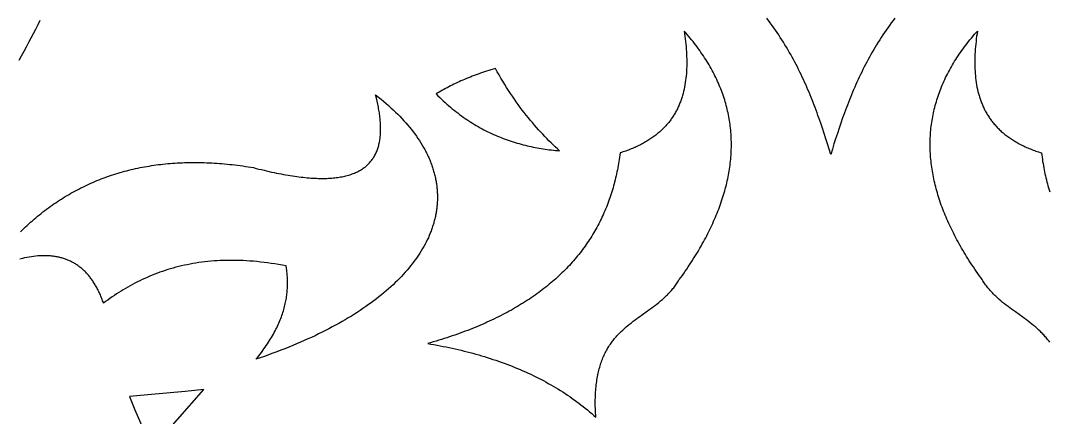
# Model space of a CAD drawing. Extents: x -4113 to -3113, y 1469 to 2469.
# Drawn here: x -3588.5 to -3433.4, y 2038.4 to 2098.2 of the extents above; entities that cross this region are included whole.
import ezdxf

# ---------------------------------------------------------------- set-up
doc = ezdxf.new("R2010")
doc.units = 0
doc.layers.add('PLAN_1', color=18, linetype='CONTINUOUS')

msp = doc.modelspace()

# ---------------------------------------------------------------- linework, layer by layer
at = {"layer": 'PLAN_1'}
for points in [[(-3585.57, 2098.25), (-3585.89, 2097.59), (-3586.23, 2096.92), (-3586.57, 2096.26), (-3586.91, 2095.59), (-3587.27, 2094.91), (-3587.63, 2094.24), (-3588, 2093.56), (-3588.37, 2092.88), (-3588.75, 2092.2)], [(-3456.71, 2098.6), (-3456.99, 2098.24), (-3457.25, 2097.88), (-3457.52, 2097.52), (-3457.78, 2097.16), (-3458.03, 2096.79), (-3458.28, 2096.43), (-3458.52, 2096.07), (-3458.76, 2095.7), (-3459, 2095.33), (-3459.23, 2094.97), (-3459.46, 2094.6), (-3459.68, 2094.23), (-3459.9, 2093.86), (-3460.12, 2093.49), (-3460.33, 2093.11), (-3460.54, 2092.74), (-3460.74, 2092.37), (-3460.94, 2091.99), (-3461.14, 2091.61), (-3461.33, 2091.24), (-3461.52, 2090.86), (-3461.71, 2090.48), (-3461.89, 2090.1), (-3462.07, 2089.72), (-3462.25, 2089.34), (-3462.42, 2088.96), (-3462.6, 2088.58), (-3462.76, 2088.19), (-3462.93, 2087.81), (-3463.09, 2087.43), (-3463.25, 2087.04), (-3463.41, 2086.66), (-3463.56, 2086.27), (-3463.72, 2085.88), (-3463.87, 2085.5), (-3464.01, 2085.11), (-3464.16, 2084.72), (-3464.3, 2084.33), (-3464.44, 2083.94), (-3464.58, 2083.55), (-3464.86, 2082.77), (-3465.12, 2081.99), (-3465.38, 2081.21), (-3465.64, 2080.42), (-3465.89, 2079.63), (-3466.13, 2078.84), (-3466.37, 2078.06), (-3466.61, 2078.84), (-3466.86, 2079.63), (-3467.11, 2080.42), (-3467.36, 2081.21), (-3467.62, 2081.99), (-3467.89, 2082.77), (-3468.16, 2083.55), (-3468.3, 2083.94), (-3468.44, 2084.33), (-3468.58, 2084.72), (-3468.73, 2085.11), (-3468.88, 2085.5), (-3469.03, 2085.88), (-3469.18, 2086.27), (-3469.33, 2086.66), (-3469.49, 2087.04), (-3469.65, 2087.43), (-3469.81, 2087.81), (-3469.98, 2088.19), (-3470.15, 2088.58), (-3470.32, 2088.96), (-3470.49, 2089.34), (-3470.67, 2089.72), (-3470.85, 2090.1), (-3471.03, 2090.48), (-3471.22, 2090.86), (-3471.41, 2091.24), (-3471.6, 2091.61), (-3471.8, 2091.99), (-3472, 2092.37), (-3472.2, 2092.74), (-3472.41, 2093.11), (-3472.62, 2093.49), (-3472.84, 2093.86), (-3473.06, 2094.23), (-3473.28, 2094.6), (-3473.51, 2094.97), (-3473.74, 2095.33), (-3473.98, 2095.7), (-3474.22, 2096.07), (-3474.46, 2096.43), (-3474.71, 2096.79), (-3474.97, 2097.16), (-3475.22, 2097.52), (-3475.49, 2097.88), (-3475.76, 2098.24), (-3476.03, 2098.6)], [(-3433.36, 2049.71), (-3433.47, 2049.86), (-3433.58, 2050), (-3433.69, 2050.15), (-3433.81, 2050.29), (-3433.92, 2050.42), (-3434.04, 2050.56), (-3434.15, 2050.69), (-3434.27, 2050.82), (-3434.4, 2050.95), (-3434.52, 2051.07), (-3434.64, 2051.2), (-3434.76, 2051.32), (-3435.02, 2051.56), (-3435.27, 2051.79), (-3435.53, 2052.02), (-3435.8, 2052.24), (-3436.06, 2052.46), (-3436.33, 2052.67), (-3436.61, 2052.88), (-3436.88, 2053.09), (-3437.16, 2053.29), (-3437.43, 2053.5), (-3437.99, 2053.89), (-3438.55, 2054.29), (-3439.11, 2054.69), (-3439.38, 2054.9), (-3439.66, 2055.1), (-3439.93, 2055.31), (-3440.2, 2055.52), (-3440.47, 2055.74), (-3440.73, 2055.96), (-3441, 2056.18), (-3441.25, 2056.41), (-3441.51, 2056.65), (-3441.63, 2056.77), (-3441.76, 2056.89), (-3441.88, 2057.02), (-3442, 2057.15), (-3442.12, 2057.27), (-3442.24, 2057.41), (-3442.36, 2057.54), (-3442.47, 2057.67), (-3442.59, 2057.81), (-3442.7, 2057.95), (-3442.81, 2058.09), (-3442.92, 2058.24), (-3443.03, 2058.38), (-3443.14, 2058.53), (-3443.24, 2058.68), (-3443.35, 2058.84), (-3443.45, 2059), (-3443.55, 2059.16), (-3443.78, 2059.48), (-3444, 2059.8), (-3444.23, 2060.11), (-3444.45, 2060.43), (-3444.66, 2060.75), (-3444.88, 2061.07), (-3445.09, 2061.39), (-3445.3, 2061.7), (-3445.5, 2062.02), (-3445.7, 2062.34), (-3445.9, 2062.65), (-3446.09, 2062.97), (-3446.28, 2063.28), (-3446.47, 2063.6), (-3446.65, 2063.91), (-3446.83, 2064.23), (-3447.01, 2064.54), (-3447.18, 2064.85), (-3447.35, 2065.17), (-3447.52, 2065.48), (-3447.68, 2065.79), (-3447.84, 2066.1), (-3448, 2066.41), (-3448.15, 2066.72), (-3448.3, 2067.03), (-3448.44, 2067.34), (-3448.59, 2067.65), (-3448.73, 2067.96), (-3448.86, 2068.27), (-3448.99, 2068.58), (-3449.12, 2068.88), (-3449.25, 2069.19), (-3449.37, 2069.5), (-3449.49, 2069.8), (-3449.6, 2070.11), (-3449.71, 2070.42), (-3449.82, 2070.72), (-3449.92, 2071.03), (-3450.02, 2071.33), (-3450.12, 2071.63), (-3450.22, 2071.94), (-3450.31, 2072.24), (-3450.39, 2072.54), (-3450.48, 2072.85), (-3450.55, 2073.15), (-3450.63, 2073.45), (-3450.7, 2073.75), (-3450.77, 2074.05), (-3450.84, 2074.35), (-3450.9, 2074.65), (-3450.96, 2074.95), (-3451.01, 2075.25), (-3451.06, 2075.55), (-3451.11, 2075.84), (-3451.15, 2076.14), (-3451.19, 2076.44), (-3451.23, 2076.74), (-3451.26, 2077.03), (-3451.29, 2077.33), (-3451.32, 2077.62), (-3451.34, 2077.92), (-3451.36, 2078.21), (-3451.37, 2078.51), (-3451.39, 2078.8), (-3451.39, 2079.09), (-3451.4, 2079.39), (-3451.4, 2079.68), (-3451.39, 2079.97), (-3451.39, 2080.26), (-3451.38, 2080.55), (-3451.36, 2080.84), (-3451.34, 2081.13), (-3451.32, 2081.42), (-3451.3, 2081.71), (-3451.27, 2082), (-3451.23, 2082.29), (-3451.2, 2082.58), (-3451.16, 2082.86), (-3451.11, 2083.15), (-3451.06, 2083.44), (-3451.01, 2083.72), (-3450.96, 2084.01), (-3450.9, 2084.3), (-3450.84, 2084.58), (-3450.77, 2084.86), (-3450.7, 2085.15), (-3450.62, 2085.43), (-3450.55, 2085.71), (-3450.46, 2086), (-3450.38, 2086.28), (-3450.29, 2086.56), (-3450.2, 2086.84), (-3450.1, 2087.12), (-3450, 2087.4), (-3449.89, 2087.68), (-3449.79, 2087.96), (-3449.67, 2088.24), (-3449.56, 2088.52), (-3449.44, 2088.8), (-3449.32, 2089.07), (-3449.19, 2089.35), (-3449.06, 2089.63), (-3448.92, 2089.9), (-3448.78, 2090.18), (-3448.64, 2090.45), (-3448.49, 2090.73), (-3448.34, 2091), (-3448.19, 2091.28), (-3448.03, 2091.55), (-3447.87, 2091.82), (-3447.7, 2092.1), (-3447.53, 2092.37), (-3447.36, 2092.64), (-3447.18, 2092.91), (-3447, 2093.18), (-3446.81, 2093.45), (-3446.62, 2093.72), (-3446.43, 2093.99), (-3446.23, 2094.26), (-3446.03, 2094.53), (-3445.82, 2094.79), (-3445.61, 2095.06), (-3445.4, 2095.33), (-3445.18, 2095.59), (-3444.96, 2095.86), (-3444.74, 2096.13), (-3444.51, 2096.39), (-3444.27, 2096.65), (-3444.33, 2096.26), (-3444.39, 2095.87), (-3444.44, 2095.47), (-3444.48, 2095.09), (-3444.52, 2094.7), (-3444.56, 2094.31), (-3444.59, 2093.93), (-3444.62, 2093.55), (-3444.64, 2093.18), (-3444.65, 2092.8), (-3444.66, 2092.43), (-3444.67, 2092.07), (-3444.67, 2091.7), (-3444.66, 2091.34), (-3444.65, 2090.98), (-3444.63, 2090.62), (-3444.61, 2090.27), (-3444.58, 2089.92), (-3444.54, 2089.57), (-3444.5, 2089.23), (-3444.45, 2088.89), (-3444.4, 2088.55), (-3444.34, 2088.22), (-3444.27, 2087.89), (-3444.19, 2087.56), (-3444.11, 2087.24), (-3444.02, 2086.92), (-3443.97, 2086.76), (-3443.92, 2086.61), (-3443.87, 2086.45), (-3443.82, 2086.3), (-3443.76, 2086.14), (-3443.7, 2085.99), (-3443.65, 2085.84), (-3443.58, 2085.69), (-3443.52, 2085.53), (-3443.46, 2085.39), (-3443.39, 2085.24), (-3443.32, 2085.09), (-3443.25, 2084.94), (-3443.18, 2084.8), (-3443.1, 2084.66), (-3443.03, 2084.51), (-3442.95, 2084.37), (-3442.87, 2084.23), (-3442.78, 2084.09), (-3442.7, 2083.95), (-3442.61, 2083.81), (-3442.52, 2083.68), (-3442.43, 2083.54), (-3442.34, 2083.41), (-3442.24, 2083.27), (-3442.15, 2083.14), (-3442.05, 2083.01), (-3441.94, 2082.88), (-3441.84, 2082.75), (-3441.73, 2082.63), (-3441.62, 2082.5), (-3441.51, 2082.37), (-3441.4, 2082.25), (-3441.28, 2082.13), (-3441.17, 2082.01), (-3441.04, 2081.89), (-3440.92, 2081.77), (-3440.8, 2081.65), (-3440.67, 2081.53), (-3440.54, 2081.42), (-3440.41, 2081.3), (-3440.27, 2081.19), (-3440.14, 2081.08), (-3440, 2080.97), (-3439.86, 2080.86), (-3439.71, 2080.75), (-3439.56, 2080.64), (-3439.41, 2080.54), (-3439.26, 2080.43), (-3439.11, 2080.33), (-3438.95, 2080.23), (-3438.79, 2080.13), (-3438.63, 2080.03), (-3438.47, 2079.93), (-3438.3, 2079.84), (-3438.13, 2079.74), (-3437.96, 2079.65), (-3437.78, 2079.56), (-3437.6, 2079.47), (-3437.42, 2079.38), (-3437.24, 2079.29), (-3437.06, 2079.2), (-3436.87, 2079.12), (-3436.68, 2079.03), (-3436.48, 2078.95), (-3436.29, 2078.87), (-3436.09, 2078.79), (-3435.88, 2078.71), (-3435.68, 2078.64), (-3435.47, 2078.56), (-3435.26, 2078.49), (-3435.05, 2078.42), (-3434.83, 2078.35), (-3434.61, 2078.28), (-3434.57, 2077.95), (-3434.53, 2077.63), (-3434.48, 2077.31), (-3434.44, 2076.99), (-3434.38, 2076.68), (-3434.33, 2076.36), (-3434.27, 2076.05), (-3434.21, 2075.74), (-3434.15, 2075.43), (-3434.09, 2075.12), (-3434.02, 2074.81), (-3433.95, 2074.5), (-3433.87, 2074.2), (-3433.8, 2073.89), (-3433.72, 2073.59), (-3433.64, 2073.29), (-3433.55, 2072.99), (-3433.47, 2072.69), (-3433.38, 2072.4)], [(-3588.5, 2066.38), (-3588.24, 2066.63), (-3587.99, 2066.87), (-3587.73, 2067.11), (-3587.48, 2067.35), (-3587.22, 2067.59), (-3586.96, 2067.82), (-3586.7, 2068.05), (-3586.43, 2068.28), (-3586.17, 2068.5), (-3585.9, 2068.72), (-3585.64, 2068.94), (-3585.37, 2069.16), (-3585.1, 2069.37), (-3584.83, 2069.58), (-3584.55, 2069.78), (-3584.28, 2069.99), (-3584, 2070.19), (-3583.73, 2070.38), (-3583.45, 2070.58), (-3583.17, 2070.77), (-3582.89, 2070.96), (-3582.61, 2071.14), (-3582.32, 2071.32), (-3582.04, 2071.5), (-3581.75, 2071.68), (-3581.46, 2071.85), (-3581.17, 2072.02), (-3580.88, 2072.19), (-3580.59, 2072.36), (-3580.29, 2072.52), (-3580, 2072.68), (-3579.7, 2072.83), (-3579.4, 2072.99), (-3579.1, 2073.13), (-3578.8, 2073.28), (-3578.5, 2073.43), (-3578.19, 2073.57), (-3577.89, 2073.7), (-3577.58, 2073.84), (-3577.27, 2073.97), (-3576.96, 2074.1), (-3576.65, 2074.23), (-3576.34, 2074.35), (-3576.03, 2074.47), (-3575.71, 2074.59), (-3575.39, 2074.7), (-3575.07, 2074.81), (-3574.75, 2074.92), (-3574.43, 2075.02), (-3574.11, 2075.13), (-3573.79, 2075.23), (-3573.46, 2075.32), (-3573.13, 2075.42), (-3572.81, 2075.51), (-3572.48, 2075.59), (-3572.15, 2075.68), (-3571.81, 2075.76), (-3571.48, 2075.84), (-3571.14, 2075.91), (-3570.81, 2075.99), (-3570.47, 2076.06), (-3570.13, 2076.12), (-3569.79, 2076.19), (-3569.44, 2076.25), (-3569.1, 2076.3), (-3568.76, 2076.36), (-3568.41, 2076.41), (-3568.06, 2076.46), (-3567.71, 2076.51), (-3567.36, 2076.55), (-3567.01, 2076.59), (-3566.65, 2076.63), (-3566.3, 2076.66), (-3565.94, 2076.69), (-3565.58, 2076.72), (-3565.22, 2076.75), (-3564.86, 2076.77), (-3564.5, 2076.79), (-3564.14, 2076.8), (-3563.77, 2076.82), (-3563.4, 2076.83), (-3563.04, 2076.83), (-3562.67, 2076.84), (-3562.29, 2076.84), (-3561.92, 2076.84), (-3561.55, 2076.83), (-3561.17, 2076.83), (-3560.8, 2076.82), (-3560.42, 2076.8), (-3560.04, 2076.79), (-3559.66, 2076.77), (-3559.28, 2076.75), (-3558.89, 2076.72), (-3558.51, 2076.69), (-3558.12, 2076.66), (-3557.73, 2076.63), (-3557.34, 2076.59), (-3556.95, 2076.55), (-3556.56, 2076.51), (-3556.16, 2076.46), (-3555.77, 2076.41), (-3555.37, 2076.36), (-3554.97, 2076.31), (-3554.58, 2076.25), (-3554.17, 2076.19), (-3553.77, 2076.13), (-3553.37, 2076.06), (-3552.96, 2075.95), (-3552.56, 2075.85), (-3552.17, 2075.76), (-3551.78, 2075.66), (-3551.4, 2075.57), (-3551.02, 2075.48), (-3550.64, 2075.4), (-3550.27, 2075.32), (-3549.91, 2075.24), (-3549.55, 2075.17), (-3549.19, 2075.1), (-3548.84, 2075.03), (-3548.5, 2074.97), (-3548.16, 2074.91), (-3547.82, 2074.86), (-3547.49, 2074.81), (-3547.16, 2074.76), (-3546.84, 2074.71), (-3546.52, 2074.67), (-3546.21, 2074.63), (-3545.9, 2074.6), (-3545.6, 2074.57), (-3545.3, 2074.54), (-3545, 2074.51), (-3544.71, 2074.49), (-3544.43, 2074.47), (-3544.15, 2074.46), (-3543.87, 2074.45), (-3543.6, 2074.44), (-3543.33, 2074.43), (-3543.07, 2074.43), (-3542.81, 2074.43), (-3542.55, 2074.43), (-3542.3, 2074.44), (-3542.06, 2074.45), (-3541.81, 2074.47), (-3541.58, 2074.48), (-3541.34, 2074.5), (-3541.11, 2074.53), (-3540.89, 2074.55), (-3540.67, 2074.58), (-3540.45, 2074.61), (-3540.24, 2074.65), (-3540.03, 2074.69), (-3539.82, 2074.73), (-3539.62, 2074.77), (-3539.43, 2074.82), (-3539.24, 2074.87), (-3539.05, 2074.92), (-3538.86, 2074.98), (-3538.68, 2075.04), (-3538.51, 2075.1), (-3538.33, 2075.16), (-3538.16, 2075.23), (-3538, 2075.3), (-3537.84, 2075.37), (-3537.68, 2075.45), (-3537.53, 2075.53), (-3537.38, 2075.61), (-3537.23, 2075.69), (-3537.09, 2075.78), (-3536.95, 2075.87), (-3536.82, 2075.96), (-3536.69, 2076.06), (-3536.56, 2076.15), (-3536.43, 2076.25), (-3536.31, 2076.36), (-3536.2, 2076.46), (-3536.08, 2076.57), (-3535.97, 2076.68), (-3535.87, 2076.8), (-3535.77, 2076.91), (-3535.67, 2077.03), (-3535.57, 2077.15), (-3535.48, 2077.28), (-3535.39, 2077.4), (-3535.31, 2077.53), (-3535.22, 2077.66), (-3535.15, 2077.79), (-3535.07, 2077.93), (-3535, 2078.07), (-3534.93, 2078.21), (-3534.86, 2078.35), (-3534.8, 2078.5), (-3534.74, 2078.65), (-3534.69, 2078.8), (-3534.63, 2078.95), (-3534.59, 2079.1), (-3534.54, 2079.26), (-3534.5, 2079.42), (-3534.46, 2079.58), (-3534.42, 2079.75), (-3534.39, 2079.91), (-3534.35, 2080.08), (-3534.33, 2080.25), (-3534.3, 2080.43), (-3534.28, 2080.6), (-3534.26, 2080.78), (-3534.24, 2080.96), (-3534.23, 2081.14), (-3534.22, 2081.32), (-3534.21, 2081.51), (-3534.21, 2081.7), (-3534.21, 2081.89), (-3534.21, 2082.08), (-3534.21, 2082.27), (-3534.22, 2082.47), (-3534.23, 2082.67), (-3534.24, 2082.87), (-3534.26, 2083.07), (-3534.27, 2083.27), (-3534.29, 2083.48), (-3534.32, 2083.69), (-3534.34, 2083.9), (-3534.37, 2084.11), (-3534.4, 2084.32), (-3534.43, 2084.54), (-3534.47, 2084.75), (-3534.51, 2084.97), (-3534.55, 2085.19), (-3534.59, 2085.42), (-3534.63, 2085.64), (-3534.73, 2086.1), (-3534.84, 2086.56), (-3534.96, 2087.02), (-3534.55, 2086.71), (-3534.15, 2086.39), (-3533.77, 2086.07), (-3533.39, 2085.75), (-3533.02, 2085.43), (-3532.66, 2085.1), (-3532.31, 2084.78), (-3531.97, 2084.45), (-3531.64, 2084.13), (-3531.31, 2083.8), (-3531, 2083.47), (-3530.7, 2083.14), (-3530.4, 2082.81), (-3530.11, 2082.48), (-3529.84, 2082.15), (-3529.57, 2081.81), (-3529.31, 2081.48), (-3529.06, 2081.15), (-3528.82, 2080.81), (-3528.58, 2080.47), (-3528.36, 2080.14), (-3528.15, 2079.8), (-3527.94, 2079.46), (-3527.75, 2079.12), (-3527.65, 2078.95), (-3527.56, 2078.78), (-3527.47, 2078.61), (-3527.38, 2078.44), (-3527.29, 2078.27), (-3527.21, 2078.1), (-3527.13, 2077.93), (-3527.05, 2077.76), (-3526.97, 2077.59), (-3526.9, 2077.42), (-3526.82, 2077.25), (-3526.75, 2077.08), (-3526.68, 2076.91), (-3526.62, 2076.74), (-3526.55, 2076.57), (-3526.49, 2076.4), (-3526.43, 2076.23), (-3526.38, 2076.06), (-3526.32, 2075.89), (-3526.27, 2075.71), (-3526.22, 2075.54), (-3526.17, 2075.37), (-3526.12, 2075.2), (-3526.08, 2075.03), (-3526.04, 2074.86), (-3526, 2074.69), (-3525.96, 2074.51), (-3525.92, 2074.34), (-3525.89, 2074.17), (-3525.86, 2074), (-3525.83, 2073.83), (-3525.8, 2073.66), (-3525.78, 2073.49), (-3525.76, 2073.31), (-3525.74, 2073.14), (-3525.72, 2072.97), (-3525.7, 2072.8), (-3525.69, 2072.63), (-3525.68, 2072.46), (-3525.67, 2072.28), (-3525.66, 2072.11), (-3525.65, 2071.94), (-3525.65, 2071.77), (-3525.65, 2071.6), (-3525.65, 2071.43), (-3525.65, 2071.26), (-3525.66, 2071.09), (-3525.67, 2070.91), (-3525.68, 2070.74), (-3525.69, 2070.57), (-3525.7, 2070.4), (-3525.72, 2070.23), (-3525.74, 2070.06), (-3525.76, 2069.89), (-3525.78, 2069.72), (-3525.8, 2069.55), (-3525.83, 2069.38), (-3525.86, 2069.21), (-3525.89, 2069.04), (-3525.92, 2068.87), (-3525.96, 2068.7), (-3526, 2068.53), (-3526.04, 2068.36), (-3526.08, 2068.19), (-3526.12, 2068.02), (-3526.17, 2067.85), (-3526.21, 2067.68), (-3526.26, 2067.51), (-3526.32, 2067.34), (-3526.37, 2067.17), (-3526.43, 2067), (-3526.48, 2066.84), (-3526.54, 2066.67), (-3526.61, 2066.5), (-3526.67, 2066.33), (-3526.74, 2066.16), (-3526.88, 2065.83), (-3527.02, 2065.49), (-3527.18, 2065.16), (-3527.34, 2064.83), (-3527.52, 2064.5), (-3527.7, 2064.17), (-3527.89, 2063.84), (-3528.08, 2063.51), (-3528.29, 2063.18), (-3528.5, 2062.85), (-3528.72, 2062.53), (-3528.95, 2062.2), (-3529.19, 2061.88), (-3529.44, 2061.55), (-3529.69, 2061.23), (-3529.95, 2060.91), (-3530.22, 2060.59), (-3530.5, 2060.27), (-3530.79, 2059.96), (-3531.08, 2059.64), (-3531.38, 2059.33), (-3531.69, 2059.02), (-3532.01, 2058.71), (-3532.34, 2058.4), (-3532.67, 2058.09), (-3533.01, 2057.78), (-3533.36, 2057.48), (-3533.72, 2057.17), (-3534.09, 2056.87), (-3534.46, 2056.57), (-3534.84, 2056.27), (-3535.23, 2055.98), (-3535.63, 2055.68), (-3536.03, 2055.39), (-3536.45, 2055.1), (-3536.87, 2054.81), (-3537.29, 2054.52), (-3537.73, 2054.23), (-3538.17, 2053.95), (-3538.62, 2053.67), (-3539.08, 2053.39), (-3539.55, 2053.11), (-3540.02, 2052.84), (-3540.51, 2052.56), (-3540.99, 2052.29), (-3541.49, 2052.02), (-3542, 2051.76), (-3542.51, 2051.49), (-3543.03, 2051.23), (-3543.56, 2050.97), (-3544.09, 2050.71), (-3544.63, 2050.46), (-3545.18, 2050.21), (-3545.74, 2049.96), (-3546.3, 2049.71), (-3546.88, 2049.46), (-3547.46, 2049.22), (-3548.04, 2048.98), (-3548.64, 2048.74), (-3549.24, 2048.51), (-3549.85, 2048.27), (-3550.46, 2048.05), (-3551.09, 2047.82), (-3551.72, 2047.59), (-3552.36, 2047.37), (-3553, 2047.16), (-3552.79, 2047.42), (-3552.58, 2047.68), (-3552.37, 2047.94), (-3552.17, 2048.19), (-3551.98, 2048.45), (-3551.79, 2048.71), (-3551.61, 2048.96), (-3551.44, 2049.21), (-3551.27, 2049.46), (-3551.1, 2049.71), (-3550.94, 2049.96), (-3550.79, 2050.21), (-3550.64, 2050.45), (-3550.5, 2050.7), (-3550.36, 2050.94), (-3550.23, 2051.19), (-3550.1, 2051.43), (-3549.98, 2051.67), (-3549.86, 2051.9), (-3549.75, 2052.14), (-3549.64, 2052.38), (-3549.54, 2052.61), (-3549.44, 2052.84), (-3549.34, 2053.08), (-3549.25, 2053.31), (-3549.17, 2053.53), (-3549.09, 2053.76), (-3549.01, 2053.99), (-3548.94, 2054.21), (-3548.87, 2054.44), (-3548.8, 2054.66), (-3548.74, 2054.88), (-3548.69, 2055.1), (-3548.63, 2055.32), (-3548.58, 2055.54), (-3548.54, 2055.75), (-3548.49, 2055.97), (-3548.46, 2056.18), (-3548.42, 2056.39), (-3548.39, 2056.6), (-3548.36, 2056.81), (-3548.33, 2057.02), (-3548.31, 2057.22), (-3548.29, 2057.43), (-3548.28, 2057.63), (-3548.26, 2057.83), (-3548.25, 2058.03), (-3548.25, 2058.23), (-3548.24, 2058.43), (-3548.24, 2058.63), (-3548.24, 2058.82), (-3548.24, 2059.02), (-3548.25, 2059.21), (-3548.25, 2059.4), (-3548.26, 2059.59), (-3548.28, 2059.78), (-3548.29, 2059.97), (-3548.31, 2060.15), (-3548.33, 2060.34), (-3548.35, 2060.52), (-3548.39, 2060.88), (-3548.45, 2061.24), (-3549.01, 2061.34), (-3549.58, 2061.44), (-3550.14, 2061.53), (-3550.69, 2061.62), (-3551.24, 2061.69), (-3551.78, 2061.76), (-3552.31, 2061.82), (-3552.85, 2061.88), (-3553.37, 2061.93), (-3553.9, 2061.97), (-3554.41, 2062), (-3554.93, 2062.03), (-3555.43, 2062.05), (-3555.94, 2062.06), (-3556.43, 2062.07), (-3556.93, 2062.07), (-3557.42, 2062.07), (-3557.9, 2062.05), (-3558.38, 2062.03), (-3558.85, 2062.01), (-3559.32, 2061.98), (-3559.79, 2061.94), (-3560.25, 2061.9), (-3560.71, 2061.85), (-3561.16, 2061.79), (-3561.61, 2061.73), (-3562.05, 2061.66), (-3562.5, 2061.59), (-3562.93, 2061.51), (-3563.36, 2061.42), (-3563.79, 2061.33), (-3564.22, 2061.24), (-3564.64, 2061.13), (-3565.05, 2061.03), (-3565.47, 2060.91), (-3565.87, 2060.8), (-3566.28, 2060.67), (-3566.68, 2060.55), (-3567.08, 2060.41), (-3567.47, 2060.27), (-3567.86, 2060.13), (-3568.25, 2059.98), (-3568.63, 2059.83), (-3569.01, 2059.67), (-3569.39, 2059.51), (-3569.77, 2059.34), (-3570.14, 2059.17), (-3570.5, 2058.99), (-3570.87, 2058.81), (-3571.23, 2058.63), (-3571.59, 2058.44), (-3571.94, 2058.24), (-3572.29, 2058.05), (-3572.64, 2057.85), (-3572.99, 2057.64), (-3573.33, 2057.43), (-3573.67, 2057.22), (-3574.01, 2057), (-3574.34, 2056.78), (-3574.67, 2056.55), (-3575, 2056.32), (-3575.33, 2056.09), (-3575.65, 2055.85), (-3575.97, 2055.61), (-3576.04, 2055.8), (-3576.11, 2055.98), (-3576.17, 2056.16), (-3576.24, 2056.34), (-3576.31, 2056.51), (-3576.38, 2056.68), (-3576.45, 2056.85), (-3576.53, 2057.02), (-3576.6, 2057.18), (-3576.68, 2057.34), (-3576.76, 2057.5), (-3576.83, 2057.66), (-3576.91, 2057.81), (-3576.99, 2057.96), (-3577.08, 2058.11), (-3577.16, 2058.26), (-3577.25, 2058.4), (-3577.33, 2058.55), (-3577.42, 2058.68), (-3577.51, 2058.82), (-3577.6, 2058.96), (-3577.69, 2059.09), (-3577.78, 2059.22), (-3577.87, 2059.34), (-3577.97, 2059.47), (-3578.06, 2059.59), (-3578.16, 2059.71), (-3578.26, 2059.83), (-3578.35, 2059.94), (-3578.45, 2060.05), (-3578.56, 2060.16), (-3578.66, 2060.27), (-3578.76, 2060.38), (-3578.87, 2060.48), (-3578.97, 2060.58), (-3579.08, 2060.68), (-3579.19, 2060.77), (-3579.3, 2060.87), (-3579.41, 2060.96), (-3579.52, 2061.05), (-3579.63, 2061.13), (-3579.75, 2061.22), (-3579.86, 2061.3), (-3579.98, 2061.38), (-3580.1, 2061.46), (-3580.21, 2061.53), (-3580.33, 2061.61), (-3580.45, 2061.68), (-3580.58, 2061.74), (-3580.7, 2061.81), (-3580.82, 2061.87), (-3580.95, 2061.94), (-3581.08, 2061.99), (-3581.2, 2062.05), (-3581.33, 2062.11), (-3581.46, 2062.16), (-3581.59, 2062.21), (-3581.72, 2062.26), (-3581.86, 2062.3), (-3581.99, 2062.35), (-3582.13, 2062.39), (-3582.26, 2062.43), (-3582.4, 2062.46), (-3582.54, 2062.5), (-3582.68, 2062.53), (-3582.82, 2062.56), (-3582.96, 2062.59), (-3583.1, 2062.62), (-3583.25, 2062.64), (-3583.39, 2062.66), (-3583.54, 2062.68), (-3583.68, 2062.7), (-3583.83, 2062.71), (-3583.98, 2062.73), (-3584.13, 2062.74), (-3584.28, 2062.75), (-3584.43, 2062.76), (-3584.59, 2062.76), (-3584.74, 2062.76), (-3584.89, 2062.76), (-3585.05, 2062.76), (-3585.21, 2062.76), (-3585.37, 2062.75), (-3585.52, 2062.75), (-3585.85, 2062.73), (-3586.17, 2062.7), (-3586.5, 2062.66), (-3586.83, 2062.62), (-3587.17, 2062.56), (-3587.51, 2062.5), (-3587.86, 2062.43), (-3588.2, 2062.36), (-3588.56, 2062.27)]]:
    msp.add_lwpolyline(points, dxfattribs=at)
for points in [[(-3488.47, 2096.65), (-3488.41, 2096.26), (-3488.35, 2095.87), (-3488.3, 2095.47), (-3488.26, 2095.09), (-3488.22, 2094.7), (-3488.18, 2094.31), (-3488.15, 2093.93), (-3488.12, 2093.55), (-3488.1, 2093.18), (-3488.09, 2092.8), (-3488.08, 2092.43), (-3488.07, 2092.07), (-3488.07, 2091.7), (-3488.08, 2091.34), (-3488.09, 2090.98), (-3488.11, 2090.62), (-3488.13, 2090.27), (-3488.16, 2089.92), (-3488.2, 2089.57), (-3488.24, 2089.23), (-3488.29, 2088.89), (-3488.34, 2088.55), (-3488.41, 2088.22), (-3488.47, 2087.89), (-3488.55, 2087.56), (-3488.63, 2087.24), (-3488.72, 2086.92), (-3488.77, 2086.76), (-3488.82, 2086.61), (-3488.87, 2086.45), (-3488.93, 2086.3), (-3488.98, 2086.14), (-3489.04, 2085.99), (-3489.1, 2085.84), (-3489.16, 2085.69), (-3489.22, 2085.53), (-3489.28, 2085.39), (-3489.35, 2085.24), (-3489.42, 2085.09), (-3489.49, 2084.94), (-3489.56, 2084.8), (-3489.64, 2084.66), (-3489.71, 2084.51), (-3489.79, 2084.37), (-3489.87, 2084.23), (-3489.96, 2084.09), (-3490.04, 2083.95), (-3490.13, 2083.81), (-3490.22, 2083.68), (-3490.31, 2083.54), (-3490.4, 2083.41), (-3490.5, 2083.27), (-3490.6, 2083.14), (-3490.7, 2083.01), (-3490.8, 2082.88), (-3490.9, 2082.75), (-3491.01, 2082.63), (-3491.12, 2082.5), (-3491.23, 2082.37), (-3491.34, 2082.25), (-3491.46, 2082.13), (-3491.58, 2082.01), (-3491.7, 2081.89), (-3491.82, 2081.77), (-3491.94, 2081.65), (-3492.07, 2081.53), (-3492.2, 2081.42), (-3492.33, 2081.3), (-3492.47, 2081.19), (-3492.61, 2081.08), (-3492.74, 2080.97), (-3492.89, 2080.86), (-3493.03, 2080.75), (-3493.18, 2080.64), (-3493.33, 2080.54), (-3493.48, 2080.43), (-3493.63, 2080.33), (-3493.79, 2080.23), (-3493.95, 2080.13), (-3494.11, 2080.03), (-3494.28, 2079.93), (-3494.44, 2079.84), (-3494.61, 2079.74), (-3494.78, 2079.65), (-3494.96, 2079.56), (-3495.14, 2079.47), (-3495.32, 2079.38), (-3495.5, 2079.29), (-3495.69, 2079.2), (-3495.87, 2079.12), (-3496.07, 2079.03), (-3496.26, 2078.95), (-3496.46, 2078.87), (-3496.66, 2078.79), (-3496.86, 2078.71), (-3497.06, 2078.64), (-3497.27, 2078.56), (-3497.48, 2078.49), (-3497.69, 2078.42), (-3497.91, 2078.35), (-3498.13, 2078.28), (-3498.17, 2077.95), (-3498.21, 2077.63), (-3498.26, 2077.31), (-3498.31, 2076.99), (-3498.36, 2076.68), (-3498.41, 2076.36), (-3498.47, 2076.05), (-3498.53, 2075.74), (-3498.59, 2075.43), (-3498.66, 2075.12), (-3498.72, 2074.81), (-3498.79, 2074.5), (-3498.87, 2074.2), (-3498.94, 2073.89), (-3499.02, 2073.59), (-3499.1, 2073.29), (-3499.19, 2072.99), (-3499.28, 2072.69), (-3499.37, 2072.4), (-3499.46, 2072.1), (-3499.56, 2071.81), (-3499.65, 2071.52), (-3499.76, 2071.23), (-3499.86, 2070.94), (-3499.97, 2070.65), (-3500.08, 2070.36), (-3500.19, 2070.08), (-3500.31, 2069.8), (-3500.43, 2069.52), (-3500.55, 2069.24), (-3500.67, 2068.96), (-3500.8, 2068.68), (-3500.93, 2068.41), (-3501.06, 2068.13), (-3501.2, 2067.86), (-3501.34, 2067.59), (-3501.48, 2067.32), (-3501.62, 2067.05), (-3501.77, 2066.79), (-3501.92, 2066.52), (-3502.08, 2066.26), (-3502.23, 2066), (-3502.39, 2065.74), (-3502.55, 2065.48), (-3502.72, 2065.22), (-3502.89, 2064.97), (-3503.06, 2064.71), (-3503.23, 2064.46), (-3503.41, 2064.21), (-3503.59, 2063.96), (-3503.77, 2063.71), (-3503.96, 2063.47), (-3504.15, 2063.22), (-3504.34, 2062.98), (-3504.53, 2062.74), (-3504.73, 2062.5), (-3504.93, 2062.26), (-3505.14, 2062.02), (-3505.34, 2061.79), (-3505.55, 2061.56), (-3505.77, 2061.32), (-3505.98, 2061.09), (-3506.2, 2060.86), (-3506.42, 2060.64), (-3506.65, 2060.41), (-3506.88, 2060.19), (-3507.11, 2059.97), (-3507.34, 2059.75), (-3507.58, 2059.53), (-3507.82, 2059.31), (-3508.06, 2059.09), (-3508.31, 2058.88), (-3508.56, 2058.67), (-3508.81, 2058.46), (-3509.07, 2058.25), (-3509.32, 2058.04), (-3509.59, 2057.83), (-3509.85, 2057.63), (-3510.12, 2057.42), (-3510.39, 2057.22), (-3510.66, 2057.02), (-3510.94, 2056.83), (-3511.22, 2056.63), (-3511.5, 2056.43), (-3511.79, 2056.24), (-3512.08, 2056.05), (-3512.37, 2055.86), (-3512.67, 2055.67), (-3512.97, 2055.49), (-3513.27, 2055.3), (-3513.57, 2055.12), (-3513.88, 2054.94), (-3514.19, 2054.76), (-3514.51, 2054.58), (-3514.83, 2054.4), (-3515.15, 2054.23), (-3515.47, 2054.05), (-3515.8, 2053.88), (-3516.13, 2053.71), (-3516.46, 2053.54), (-3516.8, 2053.38), (-3517.14, 2053.21), (-3517.48, 2053.05), (-3517.83, 2052.89), (-3518.18, 2052.73), (-3518.53, 2052.57), (-3518.89, 2052.41), (-3519.25, 2052.26), (-3519.61, 2052.11), (-3519.98, 2051.96), (-3520.35, 2051.81), (-3520.72, 2051.66), (-3521.09, 2051.51), (-3521.47, 2051.37), (-3521.85, 2051.22), (-3522.24, 2051.08), (-3522.63, 2050.94), (-3523.02, 2050.81), (-3523.41, 2050.67), (-3523.81, 2050.54), (-3524.21, 2050.4), (-3524.62, 2050.27), (-3525.03, 2050.15), (-3525.44, 2050.02), (-3525.85, 2049.89), (-3526.27, 2049.77), (-3526.69, 2049.65), (-3527.12, 2049.53), (-3526.65, 2049.45), (-3526.18, 2049.36), (-3525.71, 2049.28), (-3525.25, 2049.19), (-3524.79, 2049.1), (-3524.33, 2049.01), (-3523.87, 2048.91), (-3523.42, 2048.81), (-3522.97, 2048.71), (-3522.51, 2048.61), (-3522.07, 2048.5), (-3521.62, 2048.39), (-3521.18, 2048.28), (-3520.73, 2048.16), (-3520.29, 2048.05), (-3519.86, 2047.93), (-3519.42, 2047.8), (-3518.99, 2047.68), (-3518.56, 2047.55), (-3518.13, 2047.41), (-3517.7, 2047.28), (-3517.28, 2047.14), (-3516.86, 2047), (-3516.44, 2046.86), (-3516.02, 2046.71), (-3515.61, 2046.56), (-3515.19, 2046.41), (-3514.78, 2046.25), (-3514.38, 2046.09), (-3513.97, 2045.93), (-3513.57, 2045.76), (-3513.17, 2045.59), (-3512.77, 2045.42), (-3512.38, 2045.25), (-3511.98, 2045.07), (-3511.59, 2044.89), (-3511.21, 2044.7), (-3510.82, 2044.51), (-3510.44, 2044.32), (-3510.06, 2044.13), (-3509.68, 2043.93), (-3509.31, 2043.73), (-3508.94, 2043.52), (-3508.57, 2043.32), (-3508.2, 2043.1), (-3507.84, 2042.89), (-3507.48, 2042.67), (-3507.12, 2042.45), (-3506.77, 2042.22), (-3506.41, 2041.99), (-3506.06, 2041.76), (-3505.72, 2041.52), (-3505.37, 2041.28), (-3505.03, 2041.04), (-3504.69, 2040.79), (-3504.36, 2040.54), (-3504.02, 2040.29), (-3503.69, 2040.03), (-3503.37, 2039.77), (-3503.04, 2039.5), (-3502.72, 2039.23), (-3502.4, 2038.96), (-3502.09, 2038.68), (-3501.78, 2038.4), (-3501.8, 2038.75), (-3501.82, 2039.09), (-3501.83, 2039.42), (-3501.85, 2039.75), (-3501.86, 2040.08), (-3501.86, 2040.4), (-3501.86, 2040.71), (-3501.86, 2041.02), (-3501.85, 2041.32), (-3501.85, 2041.62), (-3501.83, 2041.91), (-3501.82, 2042.2), (-3501.8, 2042.48), (-3501.78, 2042.76), (-3501.75, 2043.03), (-3501.72, 2043.3), (-3501.69, 2043.56), (-3501.65, 2043.82), (-3501.62, 2044.07), (-3501.57, 2044.32), (-3501.53, 2044.57), (-3501.48, 2044.81), (-3501.43, 2045.04), (-3501.38, 2045.27), (-3501.32, 2045.5), (-3501.27, 2045.72), (-3501.2, 2045.94), (-3501.14, 2046.16), (-3501.07, 2046.37), (-3501.01, 2046.57), (-3500.93, 2046.78), (-3500.86, 2046.98), (-3500.78, 2047.17), (-3500.71, 2047.37), (-3500.62, 2047.55), (-3500.54, 2047.74), (-3500.46, 2047.92), (-3500.37, 2048.1), (-3500.28, 2048.27), (-3500.19, 2048.45), (-3500.09, 2048.61), (-3500, 2048.78), (-3499.9, 2048.94), (-3499.8, 2049.1), (-3499.7, 2049.26), (-3499.59, 2049.41), (-3499.49, 2049.57), (-3499.38, 2049.71), (-3499.27, 2049.86), (-3499.16, 2050), (-3499.05, 2050.15), (-3498.94, 2050.29), (-3498.82, 2050.42), (-3498.7, 2050.56), (-3498.59, 2050.69), (-3498.47, 2050.82), (-3498.35, 2050.95), (-3498.22, 2051.07), (-3498.1, 2051.2), (-3497.98, 2051.32), (-3497.72, 2051.56), (-3497.47, 2051.79), (-3497.21, 2052.02), (-3496.94, 2052.24), (-3496.68, 2052.46), (-3496.41, 2052.67), (-3496.13, 2052.88), (-3495.86, 2053.09), (-3495.58, 2053.29), (-3495.31, 2053.5), (-3494.75, 2053.89), (-3494.19, 2054.29), (-3493.64, 2054.69), (-3493.36, 2054.9), (-3493.08, 2055.1), (-3492.81, 2055.31), (-3492.54, 2055.52), (-3492.27, 2055.74), (-3492.01, 2055.96), (-3491.75, 2056.18), (-3491.49, 2056.41), (-3491.23, 2056.65), (-3491.11, 2056.77), (-3490.99, 2056.89), (-3490.86, 2057.02), (-3490.74, 2057.15), (-3490.62, 2057.27), (-3490.5, 2057.41), (-3490.38, 2057.54), (-3490.27, 2057.67), (-3490.15, 2057.81), (-3490.04, 2057.95), (-3489.93, 2058.09), (-3489.82, 2058.24), (-3489.71, 2058.38), (-3489.6, 2058.53), (-3489.5, 2058.68), (-3489.4, 2058.84), (-3489.3, 2059), (-3489.2, 2059.16), (-3488.97, 2059.48), (-3488.74, 2059.8), (-3488.51, 2060.11), (-3488.29, 2060.43), (-3488.08, 2060.75), (-3487.86, 2061.07), (-3487.65, 2061.39), (-3487.45, 2061.7), (-3487.24, 2062.02), (-3487.04, 2062.34), (-3486.85, 2062.65), (-3486.65, 2062.97), (-3486.46, 2063.28), (-3486.27, 2063.6), (-3486.09, 2063.91), (-3485.91, 2064.23), (-3485.73, 2064.54), (-3485.56, 2064.85), (-3485.39, 2065.17), (-3485.22, 2065.48), (-3485.06, 2065.79), (-3484.9, 2066.1), (-3484.75, 2066.41), (-3484.59, 2066.72), (-3484.44, 2067.03), (-3484.3, 2067.34), (-3484.16, 2067.65), (-3484.02, 2067.96), (-3483.88, 2068.27), (-3483.75, 2068.58), (-3483.62, 2068.88), (-3483.49, 2069.19), (-3483.37, 2069.5), (-3483.26, 2069.8), (-3483.14, 2070.11), (-3483.03, 2070.42), (-3482.92, 2070.72), (-3482.82, 2071.03), (-3482.72, 2071.33), (-3482.62, 2071.63), (-3482.53, 2071.94), (-3482.44, 2072.24), (-3482.35, 2072.54), (-3482.27, 2072.85), (-3482.19, 2073.15), (-3482.11, 2073.45), (-3482.04, 2073.75), (-3481.97, 2074.05), (-3481.9, 2074.35), (-3481.84, 2074.65), (-3481.78, 2074.95), (-3481.73, 2075.25), (-3481.68, 2075.55), (-3481.63, 2075.84), (-3481.59, 2076.14), (-3481.55, 2076.44), (-3481.51, 2076.74), (-3481.48, 2077.03), (-3481.45, 2077.33), (-3481.42, 2077.62), (-3481.4, 2077.92), (-3481.38, 2078.21), (-3481.37, 2078.51), (-3481.36, 2078.8), (-3481.35, 2079.09), (-3481.35, 2079.39), (-3481.34, 2079.68), (-3481.35, 2079.97), (-3481.36, 2080.26), (-3481.37, 2080.55), (-3481.38, 2080.84), (-3481.4, 2081.13), (-3481.42, 2081.42), (-3481.45, 2081.71), (-3481.48, 2082), (-3481.51, 2082.29), (-3481.55, 2082.58), (-3481.59, 2082.86), (-3481.63, 2083.15), (-3481.68, 2083.44), (-3481.73, 2083.72), (-3481.78, 2084.01), (-3481.84, 2084.3), (-3481.91, 2084.58), (-3481.97, 2084.86), (-3482.04, 2085.15), (-3482.12, 2085.43), (-3482.2, 2085.71), (-3482.28, 2086), (-3482.36, 2086.28), (-3482.45, 2086.56), (-3482.55, 2086.84), (-3482.64, 2087.12), (-3482.74, 2087.4), (-3482.85, 2087.68), (-3482.96, 2087.96), (-3483.07, 2088.24), (-3483.18, 2088.52), (-3483.3, 2088.8), (-3483.43, 2089.07), (-3483.55, 2089.35), (-3483.69, 2089.63), (-3483.82, 2089.9), (-3483.96, 2090.18), (-3484.1, 2090.45), (-3484.25, 2090.73), (-3484.4, 2091), (-3484.55, 2091.28), (-3484.71, 2091.55), (-3484.87, 2091.82), (-3485.04, 2092.1), (-3485.21, 2092.37), (-3485.38, 2092.64), (-3485.56, 2092.91), (-3485.74, 2093.18), (-3485.93, 2093.45), (-3486.12, 2093.72), (-3486.31, 2093.99), (-3486.51, 2094.26), (-3486.71, 2094.53), (-3486.92, 2094.79), (-3487.13, 2095.06), (-3487.34, 2095.33), (-3487.56, 2095.59), (-3487.78, 2095.86), (-3488, 2096.13), (-3488.23, 2096.39)], [(-3516.91, 2091.03), (-3517.24, 2090.93), (-3517.58, 2090.83), (-3517.91, 2090.72), (-3518.23, 2090.62), (-3518.55, 2090.51), (-3518.87, 2090.4), (-3519.18, 2090.29), (-3519.49, 2090.18), (-3519.8, 2090.07), (-3520.1, 2089.96), (-3520.4, 2089.84), (-3520.69, 2089.73), (-3520.98, 2089.61), (-3521.27, 2089.49), (-3521.55, 2089.37), (-3521.83, 2089.25), (-3522.1, 2089.13), (-3522.38, 2089.01), (-3522.65, 2088.88), (-3522.91, 2088.76), (-3523.17, 2088.63), (-3523.43, 2088.5), (-3523.69, 2088.38), (-3523.94, 2088.25), (-3524.19, 2088.12), (-3524.43, 2087.99), (-3524.67, 2087.85), (-3524.91, 2087.72), (-3525.15, 2087.59), (-3525.38, 2087.45), (-3525.61, 2087.32), (-3525.84, 2087.18), (-3525.57, 2086.91), (-3525.31, 2086.65), (-3525.04, 2086.39), (-3524.77, 2086.14), (-3524.5, 2085.89), (-3524.23, 2085.65), (-3523.96, 2085.41), (-3523.69, 2085.18), (-3523.42, 2084.95), (-3523.14, 2084.73), (-3522.87, 2084.51), (-3522.59, 2084.3), (-3522.32, 2084.09), (-3522.04, 2083.88), (-3521.76, 2083.68), (-3521.48, 2083.49), (-3521.2, 2083.3), (-3520.92, 2083.11), (-3520.64, 2082.93), (-3520.36, 2082.75), (-3520.07, 2082.58), (-3519.79, 2082.41), (-3519.5, 2082.24), (-3519.22, 2082.08), (-3518.93, 2081.93), (-3518.65, 2081.77), (-3518.36, 2081.63), (-3518.07, 2081.48), (-3517.78, 2081.34), (-3517.49, 2081.21), (-3517.2, 2081.07), (-3516.91, 2080.94), (-3516.61, 2080.82), (-3516.32, 2080.7), (-3516.03, 2080.58), (-3515.73, 2080.47), (-3515.44, 2080.36), (-3515.14, 2080.25), (-3514.85, 2080.15), (-3514.55, 2080.05), (-3514.25, 2079.95), (-3513.95, 2079.86), (-3513.65, 2079.77), (-3513.35, 2079.68), (-3513.05, 2079.6), (-3512.75, 2079.52), (-3512.45, 2079.45), (-3512.15, 2079.37), (-3511.85, 2079.3), (-3511.54, 2079.24), (-3511.24, 2079.17), (-3510.94, 2079.11), (-3510.63, 2079.05), (-3510.33, 2079), (-3510.02, 2078.94), (-3509.71, 2078.89), (-3509.41, 2078.85), (-3509.1, 2078.8), (-3508.79, 2078.76), (-3508.48, 2078.72), (-3508.17, 2078.69), (-3507.86, 2078.65), (-3507.55, 2078.62), (-3507.24, 2078.59), (-3507.57, 2078.89), (-3507.89, 2079.19), (-3508.2, 2079.49), (-3508.52, 2079.8), (-3508.84, 2080.12), (-3509.16, 2080.44), (-3509.47, 2080.77), (-3509.79, 2081.1), (-3510.1, 2081.44), (-3510.41, 2081.78), (-3510.72, 2082.13), (-3511.03, 2082.48), (-3511.34, 2082.85), (-3511.65, 2083.21), (-3511.95, 2083.59), (-3512.26, 2083.97), (-3512.56, 2084.36), (-3512.86, 2084.75), (-3513.16, 2085.15), (-3513.46, 2085.56), (-3513.76, 2085.97), (-3514.05, 2086.4), (-3514.35, 2086.82), (-3514.64, 2087.26), (-3514.93, 2087.7), (-3515.22, 2088.16), (-3515.5, 2088.62), (-3515.79, 2089.08), (-3516.07, 2089.56), (-3516.35, 2090.04), (-3516.63, 2090.53)], [(-3560.85, 2042.57), (-3563.66, 2042.31), (-3566.46, 2042.05), (-3569.27, 2041.78), (-3572.07, 2041.52), (-3571.25, 2039.53), (-3570.42, 2037.54), (-3568.77, 2033.55)]]:
    msp.add_lwpolyline(points, close=True, dxfattribs=at)

doc.saveas('drawing.dxf')
